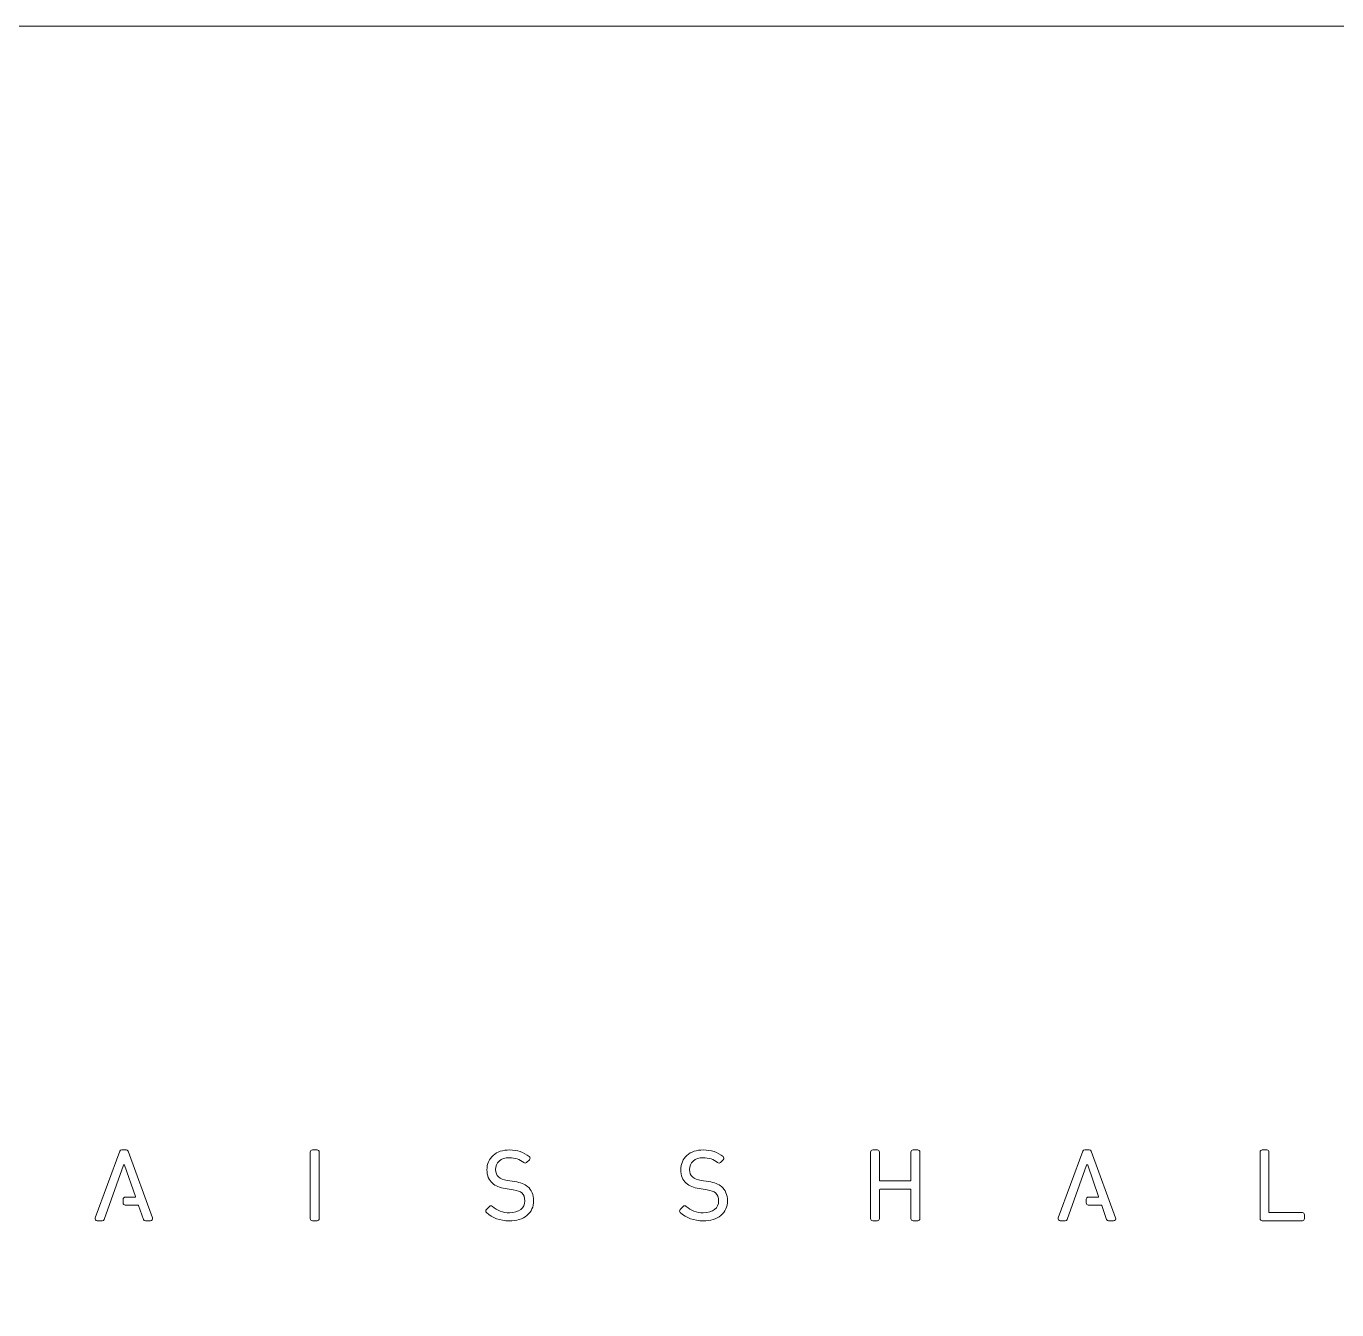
# Model space of a CAD drawing. Header units: millimetres. Extents: x -160 to 740, y -160 to 740.
# Drawn here: x 290.2 to 516.8, y 518.1 to 740.2 of the extents above; entities that cross this region are included whole.
import ezdxf

# ---------------------------------------------------------------- set-up
doc = ezdxf.new("R2010")
doc.units = ezdxf.units.MM
doc.header["$MEASUREMENT"] = 0
doc.layers.add('Layer 1', color=7, linetype='Continuous', lineweight=0)

msp = doc.modelspace()

# ---------------------------------------------------------------- linework, layer by layer
at = {"layer": 'Layer 1', "color": 18, "lineweight": 9, "true_color": 0x000000}
msp.add_lwpolyline([(740.16, -159.84), (-159.84, -159.84), (-159.84, 740.16), (740.16, 740.16)], close=True, dxfattribs=at)
at = {"layer": 'Layer 1', "color": 250, "lineweight": 9, "true_color": 0x231f20}
for points, knots in [([(311.65, 533.48), (311.65, 533.48), (310.8, 533.48), (310.8, 533.48), (310.64, 533.48), (310.5, 533.58), (310.45, 533.73), (310.45, 533.73), (309.6, 536.12), (309.6, 536.12), (309.59, 536.17), (309.55, 536.19), (309.5, 536.19), (309.5, 536.19), (307.29, 536.19), (307.29, 536.19), (307.19, 536.19), (307.1, 536.23), (307.03, 536.3), (306.96, 536.37), (306.92, 536.47), (306.92, 536.57), (306.92, 536.57), (306.92, 537.2), (306.92, 537.2), (306.92, 537.41), (307.09, 537.57), (307.29, 537.57), (307.29, 537.57), (308.96, 537.57), (308.96, 537.57), (309, 537.57), (309.03, 537.59), (309.05, 537.62), (309.07, 537.64), (309.07, 537.68), (309.06, 537.71), (309.06, 537.71), (307.17, 543.1), (307.17, 543.1), (307.15, 543.16), (307.07, 543.17), (307.07, 543.17), (307.05, 543.17), (307, 543.16), (306.97, 543.1), (306.97, 543.1), (303.65, 533.73), (303.65, 533.73), (303.59, 533.58), (303.45, 533.48), (303.3, 533.48), (303.3, 533.48), (302.44, 533.48), (302.44, 533.48), (302.32, 533.48), (302.21, 533.54), (302.14, 533.64), (302.07, 533.74), (302.05, 533.86), (302.09, 533.98), (302.09, 533.98), (306.34, 545.5), (306.34, 545.5), (306.39, 545.65), (306.53, 545.74), (306.68, 545.74), (306.68, 545.74), (307.43, 545.74), (307.43, 545.74), (307.58, 545.74), (307.72, 545.65), (307.78, 545.5), (307.78, 545.5), (312, 533.98), (312, 533.98), (312.04, 533.86), (312.03, 533.74), (311.96, 533.64), (311.89, 533.54), (311.78, 533.48), (311.65, 533.48)], [0, 0, 0, 0, 1, 1, 1, 2, 2, 2, 3, 3, 3, 4, 4, 4, 5, 5, 5, 6, 6, 6, 7, 7, 7, 8, 8, 8, 9, 9, 9, 10, 10, 10, 11, 11, 11, 12, 12, 12, 13, 13, 13, 14, 14, 14, 15, 15, 15, 16, 16, 16, 17, 17, 17, 18, 18, 18, 19, 19, 19, 20, 20, 20, 21, 21, 21, 22, 22, 22, 23, 23, 23, 24, 24, 24, 25, 25, 25, 26, 26, 26, 27, 27, 27, 27]), ([(340.48, 533.48), (340.48, 533.48), (339.67, 533.48), (339.67, 533.48), (339.47, 533.48), (339.3, 533.65), (339.3, 533.85), (339.3, 533.85), (339.3, 545.38), (339.3, 545.38), (339.3, 545.58), (339.47, 545.74), (339.67, 545.74), (339.67, 545.74), (340.48, 545.74), (340.48, 545.74), (340.68, 545.74), (340.85, 545.58), (340.85, 545.38), (340.85, 545.38), (340.85, 533.85), (340.85, 533.85), (340.85, 533.65), (340.68, 533.48), (340.48, 533.48)], [0, 0, 0, 0, 1, 1, 1, 2, 2, 2, 3, 3, 3, 4, 4, 4, 5, 5, 5, 6, 6, 6, 7, 7, 7, 8, 8, 8, 8]), ([(373.72, 533.48), (372.12, 533.48), (370.79, 533.96), (369.76, 534.91), (369.68, 534.97), (369.64, 535.06), (369.64, 535.16), (369.64, 535.27), (369.68, 535.36), (369.75, 535.43), (369.75, 535.43), (370.28, 535.97), (370.28, 535.97), (370.42, 536.1), (370.64, 536.11), (370.79, 535.97), (371.59, 535.24), (372.59, 534.87), (373.75, 534.87), (374.58, 534.87), (375.24, 535.06), (375.71, 535.42), (376.17, 535.79), (376.4, 536.28), (376.4, 536.93), (376.4, 537.54), (376.23, 538), (375.88, 538.3), (375.6, 538.55), (375.11, 538.73), (374.41, 538.84), (374.41, 538.84), (373.03, 539.05), (373.03, 539.05), (372.07, 539.2), (371.32, 539.51), (370.79, 539.98), (370.17, 540.53), (369.85, 541.31), (369.85, 542.28), (369.85, 543.32), (370.21, 544.17), (370.92, 544.8), (371.62, 545.43), (372.58, 545.74), (373.77, 545.74), (375.08, 545.74), (376.22, 545.36), (377.17, 544.59), (377.25, 544.52), (377.3, 544.43), (377.3, 544.33), (377.31, 544.22), (377.27, 544.12), (377.19, 544.05), (377.19, 544.05), (376.71, 543.57), (376.71, 543.57), (376.58, 543.43), (376.37, 543.43), (376.22, 543.55), (375.54, 544.1), (374.7, 544.39), (373.72, 544.39), (372.98, 544.39), (372.4, 544.2), (371.98, 543.82), (371.56, 543.45), (371.36, 542.96), (371.36, 542.33), (371.36, 541.77), (371.53, 541.35), (371.86, 541.06), (372.21, 540.77), (372.72, 540.56), (373.37, 540.46), (373.37, 540.46), (374.66, 540.26), (374.66, 540.26), (375.65, 540.11), (376.39, 539.82), (376.89, 539.4), (377.58, 538.81), (377.93, 537.99), (377.93, 536.96), (377.93, 535.9), (377.54, 535.04), (376.77, 534.41), (376.01, 533.79), (374.98, 533.48), (373.72, 533.48)], [0, 0, 0, 0, 1, 1, 1, 2, 2, 2, 3, 3, 3, 4, 4, 4, 5, 5, 5, 6, 6, 6, 7, 7, 7, 8, 8, 8, 9, 9, 9, 10, 10, 10, 11, 11, 11, 12, 12, 12, 13, 13, 13, 14, 14, 14, 15, 15, 15, 16, 16, 16, 17, 17, 17, 18, 18, 18, 19, 19, 19, 20, 20, 20, 21, 21, 21, 22, 22, 22, 23, 23, 23, 24, 24, 24, 25, 25, 25, 26, 26, 26, 27, 27, 27, 28, 28, 28, 29, 29, 29, 30, 30, 30, 30]), ([(407.25, 533.48), (405.65, 533.48), (404.32, 533.96), (403.29, 534.91), (403.21, 534.97), (403.17, 535.06), (403.17, 535.16), (403.17, 535.26), (403.21, 535.36), (403.28, 535.43), (403.28, 535.43), (403.81, 535.97), (403.81, 535.97), (403.95, 536.1), (404.17, 536.11), (404.32, 535.97), (405.12, 535.24), (406.12, 534.87), (407.28, 534.87), (408.11, 534.87), (408.77, 535.06), (409.24, 535.42), (409.7, 535.79), (409.93, 536.28), (409.93, 536.93), (409.93, 537.54), (409.76, 538), (409.41, 538.3), (409.14, 538.55), (408.64, 538.73), (407.94, 538.84), (407.94, 538.84), (406.56, 539.05), (406.56, 539.05), (405.6, 539.2), (404.85, 539.51), (404.32, 539.98), (403.7, 540.53), (403.39, 541.31), (403.39, 542.28), (403.39, 543.32), (403.74, 544.17), (404.45, 544.8), (405.15, 545.43), (406.11, 545.74), (407.3, 545.74), (408.61, 545.74), (409.76, 545.36), (410.7, 544.59), (410.78, 544.52), (410.83, 544.43), (410.83, 544.33), (410.84, 544.22), (410.8, 544.12), (410.72, 544.05), (410.72, 544.05), (410.24, 543.57), (410.24, 543.57), (410.11, 543.43), (409.9, 543.43), (409.75, 543.55), (409.07, 544.1), (408.23, 544.39), (407.25, 544.39), (406.51, 544.39), (405.93, 544.2), (405.51, 543.82), (405.1, 543.45), (404.89, 542.96), (404.89, 542.33), (404.89, 541.77), (405.06, 541.35), (405.39, 541.06), (405.74, 540.77), (406.25, 540.56), (406.9, 540.46), (406.9, 540.46), (408.19, 540.26), (408.19, 540.26), (409.18, 540.11), (409.92, 539.82), (410.42, 539.4), (411.11, 538.81), (411.46, 537.99), (411.46, 536.96), (411.46, 535.9), (411.07, 535.04), (410.3, 534.41), (409.54, 533.79), (408.51, 533.48), (407.25, 533.48)], [0, 0, 0, 0, 1, 1, 1, 2, 2, 2, 3, 3, 3, 4, 4, 4, 5, 5, 5, 6, 6, 6, 7, 7, 7, 8, 8, 8, 9, 9, 9, 10, 10, 10, 11, 11, 11, 12, 12, 12, 13, 13, 13, 14, 14, 14, 15, 15, 15, 16, 16, 16, 17, 17, 17, 18, 18, 18, 19, 19, 19, 20, 20, 20, 21, 21, 21, 22, 22, 22, 23, 23, 23, 24, 24, 24, 25, 25, 25, 26, 26, 26, 27, 27, 27, 28, 28, 28, 29, 29, 29, 30, 30, 30, 30]), ([(444.36, 533.48), (444.36, 533.48), (443.55, 533.48), (443.55, 533.48), (443.35, 533.48), (443.18, 533.65), (443.18, 533.85), (443.18, 533.85), (443.18, 538.85), (443.18, 538.85), (443.18, 538.91), (443.13, 538.96), (443.08, 538.96), (443.08, 538.96), (437.85, 538.96), (437.85, 538.96), (437.8, 538.96), (437.75, 538.91), (437.75, 538.85), (437.75, 538.85), (437.75, 533.85), (437.75, 533.85), (437.75, 533.65), (437.58, 533.48), (437.38, 533.48), (437.38, 533.48), (436.57, 533.48), (436.57, 533.48), (436.37, 533.48), (436.2, 533.65), (436.2, 533.85), (436.2, 533.85), (436.2, 545.38), (436.2, 545.38), (436.2, 545.58), (436.37, 545.74), (436.57, 545.74), (436.57, 545.74), (437.38, 545.74), (437.38, 545.74), (437.58, 545.74), (437.75, 545.58), (437.75, 545.38), (437.75, 545.38), (437.75, 540.47), (437.75, 540.47), (437.75, 540.42), (437.8, 540.37), (437.85, 540.37), (437.85, 540.37), (443.08, 540.37), (443.08, 540.37), (443.13, 540.37), (443.18, 540.42), (443.18, 540.47), (443.18, 540.47), (443.18, 545.38), (443.18, 545.38), (443.18, 545.58), (443.35, 545.74), (443.55, 545.74), (443.55, 545.74), (444.36, 545.74), (444.36, 545.74), (444.56, 545.74), (444.73, 545.58), (444.73, 545.38), (444.73, 545.38), (444.73, 533.85), (444.73, 533.85), (444.73, 533.65), (444.56, 533.48), (444.36, 533.48)], [0, 0, 0, 0, 1, 1, 1, 2, 2, 2, 3, 3, 3, 4, 4, 4, 5, 5, 5, 6, 6, 6, 7, 7, 7, 8, 8, 8, 9, 9, 9, 10, 10, 10, 11, 11, 11, 12, 12, 12, 13, 13, 13, 14, 14, 14, 15, 15, 15, 16, 16, 16, 17, 17, 17, 18, 18, 18, 19, 19, 19, 20, 20, 20, 21, 21, 21, 22, 22, 22, 23, 23, 23, 24, 24, 24, 24]), ([(478.24, 533.48), (478.24, 533.48), (477.38, 533.48), (477.38, 533.48), (477.23, 533.48), (477.09, 533.58), (477.04, 533.73), (477.04, 533.73), (476.19, 536.12), (476.19, 536.12), (476.17, 536.17), (476.13, 536.19), (476.09, 536.19), (476.09, 536.19), (473.87, 536.19), (473.87, 536.19), (473.78, 536.19), (473.68, 536.23), (473.61, 536.3), (473.54, 536.37), (473.5, 536.47), (473.51, 536.57), (473.51, 536.57), (473.51, 537.2), (473.51, 537.2), (473.51, 537.41), (473.68, 537.57), (473.88, 537.57), (473.88, 537.57), (475.55, 537.57), (475.55, 537.57), (475.58, 537.57), (475.62, 537.59), (475.64, 537.62), (475.66, 537.64), (475.66, 537.68), (475.65, 537.71), (475.65, 537.71), (473.76, 543.1), (473.76, 543.1), (473.74, 543.16), (473.68, 543.17), (473.66, 543.17), (473.66, 543.17), (473.66, 543.17), (473.66, 543.17), (473.64, 543.17), (473.58, 543.16), (473.56, 543.1), (473.56, 543.1), (470.23, 533.73), (470.23, 533.73), (470.18, 533.58), (470.04, 533.48), (469.89, 533.48), (469.89, 533.48), (469.03, 533.48), (469.03, 533.48), (468.91, 533.48), (468.8, 533.54), (468.73, 533.64), (468.66, 533.74), (468.64, 533.86), (468.68, 533.98), (468.68, 533.98), (472.92, 545.5), (472.92, 545.5), (472.98, 545.65), (473.12, 545.74), (473.27, 545.74), (473.27, 545.74), (474.02, 545.74), (474.02, 545.74), (474.17, 545.74), (474.31, 545.65), (474.36, 545.5), (474.36, 545.5), (478.59, 533.98), (478.59, 533.98), (478.63, 533.86), (478.61, 533.74), (478.55, 533.64), (478.48, 533.54), (478.36, 533.48), (478.24, 533.48)], [0, 0, 0, 0, 1, 1, 1, 2, 2, 2, 3, 3, 3, 4, 4, 4, 5, 5, 5, 6, 6, 6, 7, 7, 7, 8, 8, 8, 9, 9, 9, 10, 10, 10, 11, 11, 11, 12, 12, 12, 13, 13, 13, 14, 14, 14, 15, 15, 15, 16, 16, 16, 17, 17, 17, 18, 18, 18, 19, 19, 19, 20, 20, 20, 21, 21, 21, 22, 22, 22, 23, 23, 23, 24, 24, 24, 25, 25, 25, 26, 26, 26, 27, 27, 27, 28, 28, 28, 28]), ([(510.89, 533.48), (510.89, 533.48), (503.95, 533.48), (503.95, 533.48), (503.74, 533.48), (503.58, 533.65), (503.58, 533.85), (503.58, 533.85), (503.58, 545.38), (503.58, 545.38), (503.58, 545.58), (503.74, 545.74), (503.95, 545.74), (503.95, 545.74), (504.75, 545.74), (504.75, 545.74), (504.96, 545.74), (505.12, 545.58), (505.12, 545.38), (505.12, 545.38), (505.12, 535), (505.12, 535), (505.12, 534.94), (505.17, 534.89), (505.23, 534.89), (505.23, 534.89), (510.89, 534.89), (510.89, 534.89), (511.09, 534.89), (511.26, 534.73), (511.26, 534.52), (511.26, 534.52), (511.26, 533.85), (511.26, 533.85), (511.26, 533.65), (511.09, 533.48), (510.89, 533.48)], [0, 0, 0, 0, 1, 1, 1, 2, 2, 2, 3, 3, 3, 4, 4, 4, 5, 5, 5, 6, 6, 6, 7, 7, 7, 8, 8, 8, 9, 9, 9, 10, 10, 10, 11, 11, 11, 12, 12, 12, 12])]:
    msp.add_open_spline(points, degree=3, knots=knots, dxfattribs=at)

doc.saveas('drawing.dxf')
